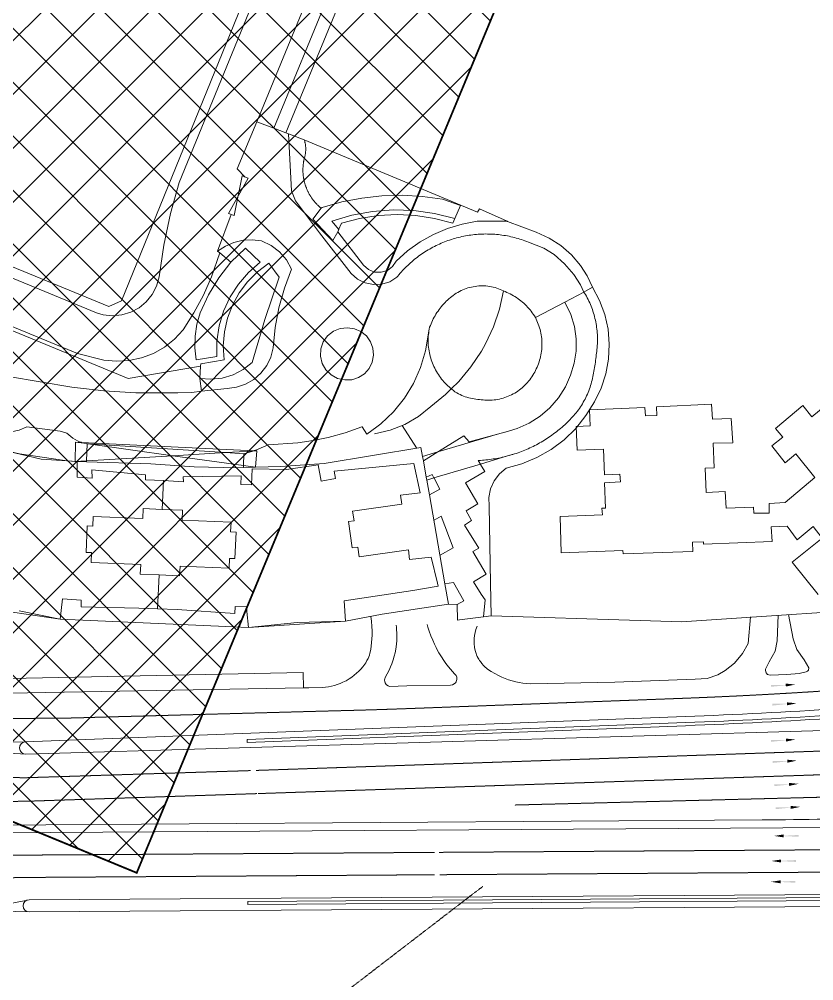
# Model space of a CAD drawing. Header units: millimetres. Extents: x 833924389 to 835767163, y 817400000 to 818811854.
# Drawn here: x 834699749 to 834830105, y 818157340 to 818315048 of the extents above; entities that cross this region are included whole.
import ezdxf

# ---------------------------------------------------------------- set-up
doc = ezdxf.new("R2010")
doc.units = ezdxf.units.MM
doc.header["$LTSCALE"] = 10
doc.header["$MEASUREMENT"] = 0
for name, pattern in [('11SW4A$0$DGN Style 3', [13.045886, 9.31849, -3.727396]), ('CENTER', [2, 1.25, -0.25, 0.25, -0.25]), ('HIDDEN', [0.375, 0.25, -0.125])]:
    doc.linetypes.add(name, pattern=pattern)
doc.layers.add('01_Base_Plan', color=5, linetype='Continuous', lineweight=5)
doc.layers.add('02_Buiding_Height_Limit', color=1, linetype='CENTER', lineweight=18)
doc.layers.add('_MTR', color=190, linetype='Continuous')

# ---------------------------------------------------------------- blocks, each defined once
blk = doc.blocks.new('11NW24C$0$BDYGA_8')
at = {"color": 0, "linetype": 'Continuous', "lineweight": -2, "flags": 128}
blk.add_lwpolyline([(0, -0.076), (1, 0.076), (1, -0.076), (0, 0.076)], close=True, dxfattribs=at)

msp = doc.modelspace()

# ---------------------------------------------------------------- hatches: boundary and pattern name
at = {"layer": '_MTR'}
h = msp.add_hatch(dxfattribs=at)
h.set_pattern_fill('ANSI37', color=256, scale=50000, style=0)
h.paths.add_polyline_path([(834719025, 818175044), (834829436, 818440899), (834544330, 818440899), (834540048, 818430487), (834494663, 818320136), (834491212, 818312097), (834489640, 818307374), (834488468, 818300888), (834488287, 818295403), (834489123, 818289470), (834490523, 818284301), (834492960, 818278585), (834497360, 818271990), (834500943, 818268402), (834504242, 818265890), (834506773, 818264239), (834509304, 818262589), (834549548, 818245865), (834521789, 818162669), (834512957, 818145899), (834505350, 818132403), (834498852, 818120358), (834490645, 818106192), (834483043, 818093567), (834465497, 818066156), (834456186, 818052465), (834449436, 818042522), (834429928, 818015783), (834415902, 817997331), (834409718, 817989385), (834403534, 817981439), (834394016, 817969343), (834384498, 817957246), (834384196, 817957466), (834383970, 817957156), (834383669, 817957375), (834373771, 817944988), (834364117, 817932940), (834338370, 817901866), (834312961, 817923872), (834209698, 817804044), (834227752, 817788294), (834200290, 817756392), (834200200, 817740873), (834297136, 817740548), (834302266, 817746345), (834311724, 817738300), (834346243, 817778330), (834364574, 817762532), (834407169, 817811985), (834383971, 817831671), (834391017, 817839763), (834398063, 817847854), (834393622, 817851486), (834400812, 817859771), (834410480, 817870197), (834420148, 817880623), (834432127, 817893299), (834444105, 817905976), (834443206, 817906758), (834448850, 817912920), (834457588, 817922310), (834467323, 817932772), (834475816, 817941811), (834484309, 817950851), (834500968, 817969577), (834519623, 817991616), (834532611, 818008022), (834547321, 818027598), (834557596, 818042498), (834567870, 818057399), (834574643, 818067928), (834585341, 818084953), (834592494, 818096984), (834598987, 818108699), (834606301, 818122737), (834611699, 818133599), (834616705, 818145548), (834618535, 818149916), (834621711, 818157498), (834627058, 818172444), (834631612, 818185177), (834639686, 818207749)])

# ---------------------------------------------------------------- linework, layer by layer
at = {"layer": '01_Base_Plan', "linetype": 'Continuous'}
for p, q in [((834819751, 818217024), (834819320, 818212677)), ((834824116, 818213114), (834824249, 818217316)), ((834825933, 818217425), (834826739, 818213405)), ((834761635, 818215313), (834761602, 818215676)), ((834761670, 818214915), (834761635, 818215313)), ((834761698, 818214415), (834761670, 818214915)), ((834766699, 818215767), (834766810, 818215355)), ((834766810, 818215355), (834767017, 818214686)), ((834774555, 818214456), (834774687, 818214939)), ((834774687, 818214939), (834774784, 818215223)), ((834774784, 818215223), (834774893, 818215502)), ((834761681, 818213116), (834761700, 818213516)), ((834761706, 818213916), (834761698, 818214415)), ((834761700, 818213516), (834761706, 818213916)), ((834767017, 818214686), (834767284, 818213932)), ((834767284, 818213932), (834767582, 818213189)), ((834767582, 818213189), (834767869, 818212551)), ((834774386, 818212969), (834774404, 818213469)), ((834774404, 818213469), (834774460, 818213966)), ((834774460, 818213966), (834774555, 818214456)), ((834826739, 818213405), (834827331, 818211653)), ((834757443, 818211734), (834757387, 818211439)), ((834761406, 818211137), (834761520, 818211726)), ((834761520, 818211726), (834761581, 818212121)), ((834761581, 818212121), (834761640, 818212618)), ((834761640, 818212618), (834761681, 818213116)), ((834767869, 818212551), (834768129, 818212027)), ((834768129, 818212027), (834768225, 818211835)), ((834768225, 818211835), (834768611, 818211134)), ((834774407, 818212470), (834774386, 818212969)), ((834774438, 818212172), (834774407, 818212470)), ((834774468, 818211974), (834774438, 818212172)), ((834774504, 818211777), (834774468, 818211974)), ((834774572, 818211485), (834774504, 818211777)), ((834819320, 818212677), (834818398, 818211006)), ((834823772, 818211383), (834824116, 818213114)), ((834827331, 818211653), (834828514, 818209981)), ((834756981, 818210207), (834756803, 818209849)), ((834757099, 818210483), (834756981, 818210207)), ((834757202, 818210765), (834757099, 818210483)), ((834757291, 818211051), (834757202, 818210765)), ((834757387, 818211439), (834757291, 818211051)), ((834761098, 818209977), (834761265, 818210554)), ((834761265, 818210554), (834761406, 818211137)), ((834768611, 818211134), (834769026, 818210450)), ((834769026, 818210450), (834769413, 818209867)), ((834774654, 818211196), (834774572, 818211485)), ((834774718, 818211007), (834774654, 818211196)), ((834774788, 818210819), (834774718, 818211007)), ((834774905, 818210543), (834774788, 818210819)), ((834775037, 818210274), (834774905, 818210543)), ((834775134, 818210099), (834775037, 818210274)), ((834775290, 818209843), (834775134, 818210099)), ((834818398, 818211006), (834817101, 818209440)), ((834822811, 818209638), (834823772, 818211383)), ((834756803, 818209849), (834756602, 818209503)), ((834760443, 818208302), (834760687, 818208851)), ((834760687, 818208851), (834760871, 818209316)), ((834760871, 818209316), (834761098, 818209977)), ((834769413, 818209867), (834769762, 818209379)), ((834769762, 818209379), (834770188, 818208823)), ((834770188, 818208823), (834770505, 818208437)), ((834775403, 818209678), (834775290, 818209843)), ((834775647, 818209361), (834775403, 818209678)), ((834775914, 818209063), (834775647, 818209361)), ((834776202, 818208786), (834775914, 818209063)), ((834776432, 818208594), (834776202, 818208786)), ((834776592, 818208473), (834776432, 818208594)), ((834777169, 818208078), (834776592, 818208473)), ((834817101, 818209440), (834815582, 818208204)), ((834822176, 818208474), (834822811, 818209638)), ((834822180, 818208223), (834822176, 818208474)), ((834828514, 818209981), (834829291, 818208644)), ((834829291, 818208644), (834829228, 818208306)), ((834759687, 818206680), (834759714, 818206877)), ((834759714, 818206877), (834759778, 818207067)), ((834759778, 818207067), (834760128, 818207678)), ((834760128, 818207678), (834760443, 818208302)), ((834770505, 818208437), (834770832, 818208058)), ((834770832, 818208058), (834771168, 818207689)), ((834771168, 818207689), (834771445, 818207400)), ((834771445, 818207400), (834771534, 818207157)), ((834771534, 818207157), (834771562, 818206959)), ((834771562, 818206959), (834771553, 818206760)), ((834777768, 818207715), (834777169, 818208078)), ((834778385, 818207385), (834777768, 818207715)), ((834778928, 818207130), (834778385, 818207385)), ((834779483, 818206901), (834778928, 818207130)), ((834780048, 818206699), (834779483, 818206901)), ((834812626, 818206939), (834810649, 818206814)), ((834814348, 818207495), (834812626, 818206939)), ((834815582, 818208204), (834814348, 818207495)), ((834822269, 818207849), (834822180, 818208223)), ((834822520, 818207575), (834822269, 818207849)), ((834822968, 818207439), (834822520, 818207575)), ((834825676, 818207563), (834822968, 818207439)), ((834827728, 818207715), (834825676, 818207563)), ((834828839, 818207988), (834827728, 818207715)), ((834829082, 818208104), (834828839, 818207988)), ((834829228, 818208306), (834829082, 818208104)), ((834759720, 818206382), (834759687, 818206680)), ((834759789, 818206195), (834759720, 818206382)), ((834759955, 818205947), (834759789, 818206195)), ((834760026, 818205876), (834759955, 818205947)), ((834760274, 818205710), (834760026, 818205876)), ((834760507, 818205630), (834760274, 818205710)), ((834763351, 818205689), (834760507, 818205630)), ((834770526, 818205837), (834763351, 818205689)), ((834770820, 818205889), (834770526, 818205837)), ((834771089, 818206019), (834770820, 818205889)), ((834771312, 818206219), (834771089, 818206019)), ((834771425, 818206383), (834771312, 818206219)), ((834771507, 818206566), (834771425, 818206383)), ((834771553, 818206760), (834771507, 818206566)), ((834780621, 818206523), (834780048, 818206699)), ((834781203, 818206375), (834780621, 818206523)), ((834781790, 818206254), (834781203, 818206375)), ((834782383, 818206162), (834781790, 818206254)), ((834782979, 818206097), (834782383, 818206162)), ((834783581, 818206062), (834782979, 818206097)), ((834797464, 818206313), (834783581, 818206062)), ((834810649, 818206814), (834797464, 818206313)), ((834700745, 818196505), (834809005, 818200679)), ((834737170, 818196909), (834809043, 818199679)), ((834737171, 818196408), (834809063, 818199180)), ((834842188, 818198671), (834700813, 818194506)), ((834737171, 818196408), (834737170, 818196909)), ((834656207, 818182621), (834821615, 818183719)), ((834667860, 818181398), (834842295, 818182556)), ((834701371, 818170620), (834842368, 818171556)), ((834737250, 818170359), (834842371, 818171056)), ((834701384, 818168620), (834837949, 818169527)), ((834737252, 818169859), (834737250, 818170359)), ((834737252, 818169859), (834842875, 818170560))]:
    msp.add_line(p, q, dxfattribs=at)
at = {"layer": '01_Base_Plan', "linetype": 'HIDDEN', "ltscale": 10}
for p, q in [((834842210, 818195388), (834738605, 818191839)), ((834768666, 818178401), (834842319, 818178890)), ((834768769, 818174735), (834842344, 818175223))]:
    msp.add_line(p, q, dxfattribs=at)
at = {"layer": '01_Base_Plan', "flags": 128}
for points in [[(834654642, 818290709), (834712410, 818266906), (834713521, 818266560), (834715052, 818266404), (834716584, 818266554), (834718056, 818267004), (834719410, 818267737), (834720591, 818268723), (834721554, 818269924), (834722261, 818271292), (834722682, 818272772), (834723462, 818277998), (834724562, 818283165), (834725976, 818288256), (834751599, 818350769), (834761771, 818375430)], [(834738744, 818298199), (834769129, 818372135), (834769171, 818372226), (834769214, 818372316)], [(834747768, 818345597), (834716541, 818268856)], [(834738744, 818298199), (834735512, 818290512), (834736817, 818289169)], [(834716541, 818268856), (834714477, 818267941), (834655274, 818292247)], [(834732291, 818277029), (834734536, 818283010)], [(834656263, 818282094), (834709320, 818260241), (834713626, 818259126)], [(834713626, 818259126), (834715703, 818258938), (834717784, 818259065), (834719822, 818259506), (834721770, 818260249), (834723584, 818261278), (834725221, 818262569), (834726645, 818264093), (834728419, 818266872), (834729975, 818269780), (834731303, 818272797), (834732680, 818276712)], [(834762573, 818248391), (834764943, 818244732)], [(834778207, 818246994), (834773564, 818245720), (834772711, 818246699), (834768534, 818244143)], [(834768534, 818244143), (834768411, 818244068), (834766049, 818242623)], [(834775447, 818242039), (834775419, 818242086), (834775062, 818242681), (834775432, 818242697), (834775731, 818242717), (834776030, 818242741), (834776329, 818242769), (834776627, 818242801), (834776925, 818242837), (834777222, 818242877), (834777519, 818242921), (834777815, 818242969), (834778110, 818243020), (834778405, 818243076), (834778699, 818243136), (834778992, 818243199), (834779285, 818243267), (834779576, 818243338), (834779867, 818243413), (834779876, 818243416), (834780156, 818243492), (834780444, 818243575), (834780731, 818243662), (834781017, 818243753)], [(834775564, 818220774), (834774258, 818222772), (834776371, 818224027), (834774153, 818227762), (834775150, 818228316), (834772823, 818232076), (834773978, 818232828), (834773055, 818234419), (834775013, 818235572), (834772987, 818238987), (834776141, 818240882), (834775447, 818242039)], [(834766525, 818239923), (834767471, 818240398), (834767789, 818239811), (834767814, 818239765)], [(834767814, 818239765), (834768770, 818237998), (834767034, 818237035)], [(834768830, 818227119), (834770957, 818228340), (834768989, 818233520), (834767805, 818232905)], [(834769565, 818222448), (834769602, 818222454), (834770978, 818222672), (834772720, 818219652), (834771579, 818219058)], [(834775933, 818217044), (834776198, 818219804), (834775564, 818220774)], [(834770190, 818219113), (834771579, 818219058)], [(834771968, 818216543), (834771662, 818216504), (834771579, 818219058)], [(834777152, 818217198), (834775933, 818217044)]]:
    msp.add_lwpolyline(points, dxfattribs=at)
at = {"layer": '01_Base_Plan', "linetype": 'Continuous', "flags": 128}
for points in [[(834743467, 818296416), (834775512, 818374069)], [(834741494, 818297160), (834760022, 818342060)], [(834808381, 818216229), (834847858, 818218850), (834883778, 818221336), (834886586, 818223208), (834887775, 818226235), (834888657, 818328050)], [(834628260, 818303338), (834628806, 818304650), (834655796, 818293514), (834655274, 818292247), (834654640, 818290710), (834651839, 818283916), (834651614, 818283370), (834717611, 818256133), (834729495, 818258130)], [(834743917, 818296246), (834743467, 818296416), (834741494, 818297160), (834738744, 818298199)], [(834746472, 818295281), (834744384, 818296069), (834743917, 818296246)], [(834743917, 818296246), (834744417, 818286879), (834745091, 818285279), (834749018, 818280019), (834754233, 818273350), (834755265, 818272432), (834755583, 818272271), (834756497, 818271807), (834757847, 818271517), (834759227, 818271579), (834760546, 818271991), (834761716, 818272724), (834761858, 818272919), (834762049, 818273151), (834762244, 818273379), (834762442, 818273604), (834762644, 818273826), (834762850, 818274044), (834763059, 818274260), (834763271, 818274471), (834763487, 818274680), (834763706, 818274885), (834763928, 818275086), (834764154, 818275284), (834764383, 818275478), (834764614, 818275669), (834764849, 818275855), (834765087, 818276038), (834765328, 818276217), (834765571, 818276392), (834765818, 818276564), (834766067, 818276731), (834766318, 818276894), (834766573, 818277053), (834766829, 818277208), (834767089, 818277359), (834767350, 818277506), (834767614, 818277649), (834767880, 818277787), (834768149, 818277921), (834768419, 818278051), (834768692, 818278176), (834768966, 818278297), (834769243, 818278414), (834769521, 818278526), (834769801, 818278633), (834770083, 818278736), (834770366, 818278835), (834770651, 818278929), (834770938, 818279018), (834771225, 818279103), (834771514, 818279183), (834771805, 818279259), (834772096, 818279330), (834772389, 818279396), (834772682, 818279457), (834772977, 818279514), (834773273, 818279566), (834773569, 818279613), (834773866, 818279656), (834774163, 818279693), (834774462, 818279726), (834774760, 818279754), (834775059, 818279778), (834775359, 818279796), (834775658, 818279810), (834775958, 818279819), (834776258, 818279823), (834776558, 818279822), (834776858, 818279817), (834777158, 818279806), (834777458, 818279791), (834777757, 818279771), (834778056, 818279747), (834778354, 818279717), (834778653, 818279683), (834778950, 818279644), (834779247, 818279600), (834779543, 818279551), (834779838, 818279498), (834780132, 818279440), (834780426, 818279377), (834780718, 818279309), (834781009, 818279237), (834781299, 818279160), (834781588, 818279079), (834781875, 818278992), (834782161, 818278902), (834782446, 818278806), (834782728, 818278706), (834783010, 818278602), (834783289, 818278493), (834785816, 818277514), (834787496, 818276443), (834789235, 818274931), (834790733, 818273179), (834791836, 818271459), (834792377, 818270309)], [(834749260, 818284072), (834749090, 818284219), (834749015, 818284285), (834748940, 818284351), (834748867, 818284419), (834748794, 818284488), (834748722, 818284557), (834748651, 818284627), (834748581, 818284699), (834748511, 818284771), (834748443, 818284844), (834748375, 818284917), (834748309, 818284992), (834748243, 818285067), (834748179, 818285144), (834748115, 818285221), (834748052, 818285299), (834747990, 818285377), (834747929, 818285456), (834747869, 818285537), (834747810, 818285617), (834747753, 818285699), (834747696, 818285781), (834747640, 818285864), (834747585, 818285948), (834747531, 818286032), (834747479, 818286117), (834747427, 818286203), (834747376, 818286289), (834747327, 818286376), (834747278, 818286463), (834747231, 818286551), (834747185, 818286640), (834747140, 818286729), (834747096, 818286819), (834747053, 818286909), (834747011, 818287000), (834746970, 818287092), (834746931, 818287184), (834746892, 818287276), (834746855, 818287369), (834746819, 818287462), (834746784, 818287556), (834746750, 818287650), (834746718, 818287744), (834746686, 818287839), (834746656, 818287935), (834746627, 818288030), (834746599, 818288126), (834746578, 818288329), (834746500, 818288514), (834746478, 818288611), (834746457, 818288709), (834746438, 818288807), (834746420, 818288905), (834746403, 818289004), (834746387, 818289103), (834746372, 818289202), (834746359, 818289301), (834746347, 818289400), (834746336, 818289499), (834746326, 818289599), (834746318, 818289699), (834746311, 818289798), (834746305, 818289898), (834746300, 818289998), (834746297, 818290098), (834746294, 818290198), (834746293, 818290298), (834746294, 818290398), (834746295, 818290498), (834746298, 818290598), (834746302, 818290698), (834746307, 818290798), (834746314, 818290898), (834746321, 818290997), (834746330, 818291097), (834746341, 818291196), (834746352, 818291296), (834746365, 818291395), (834746378, 818291494), (834746394, 818291593), (834746410, 818291691), (834746427, 818291790), (834746446, 818291888), (834746466, 818291986), (834746487, 818292084), (834746510, 818292181), (834746533, 818292278), (834746620, 818292510), (834746653, 818292764), (834746672, 818292862), (834746689, 818292961), (834746704, 818293059), (834746717, 818293159), (834746728, 818293258), (834746737, 818293358), (834746744, 818293457), (834746749, 818293557), (834746752, 818293657), (834746753, 818293757), (834746753, 818293757), (834746752, 818293857), (834746750, 818293957), (834746745, 818294057), (834746738, 818294157), (834746729, 818294256), (834746718, 818294356), (834746705, 818294455), (834746691, 818294554), (834746674, 818294652), (834746655, 818294751), (834746634, 818294848), (834746612, 818294946), (834746587, 818295043), (834746472, 818295281)], [(834746472, 818295281), (834774917, 818283378), (834775255, 818283930), (834779813, 818281901)], [(834772166, 818284508), (834769205, 818285534), (834765906, 818285994), (834762579, 818286179), (834759249, 818286088), (834755938, 818285721), (834752669, 818285081), (834749464, 818284173), (834749260, 818284072), (834747928, 818282264), (834751212, 818278739), (834752005, 818280174), (834752159, 818280544), (834751038, 818281932), (834754320, 818282894), (834757686, 818283506), (834761096, 818283761), (834764515, 818283657), (834767904, 818283195), (834771226, 818282379), (834772166, 818284508)], [(834771226, 818282379), (834770886, 818281611), (834767890, 818282379), (834764832, 818282842), (834761744, 818282997), (834758655, 818282841), (834755597, 818282376), (834752602, 818281607), (834752152, 818280480)], [(834779813, 818281901), (834776102, 818281901), (834774884, 818281901), (834772416, 818281450), (834770012, 818280730), (834767703, 818279749), (834765515, 818278520), (834763477, 818277056), (834761613, 818275377), (834761012, 818274490), (834760151, 818273853), (834759127, 818273538), (834758057, 818273582), (834757062, 818273979), (834756255, 818274684), (834752005, 818280174)], [(834779813, 818281901), (834779853, 818281883), (834784561, 818280106), (834786666, 818279166), (834788609, 818277927), (834790348, 818276415), (834791846, 818274663), (834792950, 818272944), (834793819, 818271095)], [(834732291, 818277029), (834733574, 818277852), (834734979, 818278443), (834736465, 818278784), (834737987, 818278864), (834739501, 818278683), (834741085, 818277951), (834742476, 818276898), (834743609, 818275571), (834744433, 818274033), (834743254, 818270926), (834742357, 818267727), (834741749, 818264460), (834741436, 818261152), (834741042, 818259638), (834740357, 818258231), (834739409, 818256987), (834738233, 818255955), (834736877, 818255175), (834735393, 818254678), (834733841, 818254483), (834729640, 818254026), (834728045, 818253852), (834725794, 818253778), (834724178, 818253776), (834718890, 818253770), (834713612, 818254076), (834708360, 818254693), (834697968, 818256462)], [(834739275, 818275178), (834736850, 818277526), (834734440, 818275206), (834732508, 818272635), (834730816, 818269838), (834729413, 818266886), (834728887, 818265008), (834728608, 818263079), (834728580, 818261129), (834728805, 818259192), (834732154, 818259726), (834732178, 818262260), (834732557, 818264765), (834733286, 818267192), (834734348, 818269492), (834735722, 818271621), (834737383, 818273535), (834739275, 818275178)], [(834732291, 818277029), (834732680, 818276712)], [(834732680, 818276712), (834734440, 818275206)], [(834729361, 818256141), (834731212, 818255988), (834733060, 818256181), (834734839, 818256716), (834736488, 818257571), (834737949, 818258719), (834740028, 818265787), (834742404, 818272760), (834740675, 818275016), (834738842, 818273631), (834737222, 818272003), (834735844, 818270165), (834734737, 818268152), (834733922, 818266004), (834733415, 818263764), (834733226, 818261474), (834733359, 818259181), (834729520, 818258501), (834729495, 818258130)], [(834758051, 818247065), (834760588, 818247639), (834763008, 818248595), (834765253, 818249910), (834767270, 818251552), (834769679, 818253484), (834770642, 818254429), (834771883, 818255647), (834773857, 818258022), (834775584, 818260582), (834776272, 818261812), (834777561, 818264603), (834778545, 818267515), (834779213, 818270515)], [(834766999, 818264236), (834767082, 818264524), (834767198, 818264800), (834767314, 818265078), (834767432, 818265355), (834767554, 818265629), (834767683, 818265900), (834767820, 818266166), (834767968, 818266426), (834768123, 818266683), (834768286, 818266936), (834768456, 818267185), (834768632, 818267429), (834768814, 818267668), (834769001, 818267901), (834769196, 818268129), (834769398, 818268351), (834769605, 818268569), (834769819, 818268781), (834770036, 818268989), (834770258, 818269191), (834770483, 818269388), (834770716, 818269579), (834770955, 818269762), (834771201, 818269936), (834771452, 818270100), (834771708, 818270254), (834771972, 818270398), (834772241, 818270533), (834772515, 818270658), (834772793, 818270773), (834773074, 818270876), (834773359, 818270969), (834773648, 818271051), (834773941, 818271123), (834774236, 818271184), (834774532, 818271233), (834774828, 818271271), (834775128, 818271299), (834775429, 818271315), (834775730, 818271320), (834776030, 818271313), (834776329, 818271296), (834776628, 818271267), (834776926, 818271227), (834777223, 818271175), (834777517, 818271113), (834777807, 818271040), (834778092, 818270951), (834778374, 818270847), (834778653, 818270736), (834778933, 818270623), (834779213, 818270515)], [(834777056, 818222529), (834776828, 818235172), (834776820, 818236613), (834777095, 818238027), (834777644, 818239360), (834778534, 818240492), (834779632, 818241423), (834782212, 818242127), (834784682, 818243151), (834787004, 818244477), (834789141, 818246084), (834791059, 818247947), (834792728, 818250037), (834794120, 818252320), (834795199, 818254533), (834795972, 818256870), (834796426, 818259290), (834796551, 818261749), (834796347, 818264202), (834795816, 818266606), (834794968, 818268918), (834793819, 818271095)], [(834779213, 818270515), (834779489, 818270373), (834779764, 818270254), (834780037, 818270128), (834780305, 818269993), (834780569, 818269852), (834780829, 818269702), (834781085, 818269546), (834781336, 818269382), (834781583, 818269211), (834781824, 818269032), (834782060, 818268847), (834782291, 818268656), (834782516, 818268458), (834782736, 818268253), (834782949, 818268042), (834783157, 818267825), (834783358, 818267603), (834783552, 818267374), (834783740, 818267141), (834783921, 818266902), (834784095, 818266657), (834784263, 818266408), (834784437, 818266118)], [(834781017, 818243753), (834781302, 818243847), (834781586, 818243945), (834781868, 818244047), (834782149, 818244153), (834782428, 818244262), (834782706, 818244375), (834782982, 818244492), (834783257, 818244613), (834783530, 818244737), (834783801, 818244865), (834784071, 818244996), (834784339, 818245131), (834784605, 818245269), (834784869, 818245412), (834785132, 818245557), (834785392, 818245706), (834785650, 818245859), (834785907, 818246015), (834786161, 818246174), (834786413, 818246337), (834786663, 818246503), (834786910, 818246672), (834787156, 818246845), (834787399, 818247021), (834787639, 818247200), (834787877, 818247382), (834788113, 818247568), (834788347, 818247756), (834788577, 818247948), (834788805, 818248143), (834789031, 818248341), (834789254, 818248541), (834789474, 818248745), (834789692, 818248952), (834789906, 818249161), (834790118, 818249374), (834790327, 818249589), (834790532, 818249808), (834790731, 818250032), (834790926, 818250260), (834791116, 818250493), (834791300, 818250729), (834791479, 818250970), (834791653, 818251214), (834791822, 818251463), (834791985, 818251714), (834792142, 818251970), (834792294, 818252228), (834792440, 818252490), (834792581, 818252756), (834792715, 818253024), (834792844, 818253295), (834792967, 818253568), (834793083, 818253845), (834793194, 818254124), (834793299, 818254405), (834793397, 818254688), (834793489, 818254974), (834793575, 818255261), (834793654, 818255551), (834793727, 818255842), (834793793, 818256134), (834793856, 818256427), (834793918, 818256721), (834793976, 818257015), (834794032, 818257310), (834794086, 818257605), (834794138, 818257901), (834794187, 818258197), (834794233, 818258493), (834794277, 818258790), (834794319, 818259087), (834794359, 818259384), (834794395, 818259682), (834794430, 818259980), (834794462, 818260278), (834794491, 818260577), (834794519, 818260876), (834794543, 818261175), (834794584, 818261523), (834794602, 818261823), (834794613, 818262123), (834794619, 818262423), (834794618, 818262723), (834794611, 818263022), (834794598, 818263322), (834794579, 818263622), (834794554, 818263920), (834794522, 818264219), (834794485, 818264517), (834794442, 818264813), (834794392, 818265109), (834794337, 818265404), (834794275, 818265698), (834794208, 818265990), (834794134, 818266281), (834794055, 818266570), (834793970, 818266858), (834793879, 818267144), (834793782, 818267428), (834793782, 818267428), (834793680, 818267710), (834793571, 818267989), (834793457, 818268267), (834793338, 818268542), (834793213, 818268815), (834793082, 818269085), (834792946, 818269352), (834792804, 818269616), (834792657, 818269878), (834792505, 818270137), (834792377, 818270309)], [(834789266, 818268666), (834792377, 818270309)], [(834793819, 818271095), (834792377, 818270309)], [(834789266, 818268666), (834790236, 818266608), (834790822, 818264663), (834791117, 818262653), (834791114, 818260622), (834790813, 818258614), (834790220, 818256671), (834789347, 818254728), (834788203, 818252931), (834786810, 818251319), (834785198, 818249926), (834783402, 818248780), (834781459, 818247907), (834779459, 818247338), (834779410, 818247324), (834778207, 818246994)], [(834784437, 818266118), (834789266, 818268666)], [(834784437, 818266118), (834784554, 818265841), (834784676, 818265566), (834784798, 818265291), (834784915, 818265014), (834785023, 818264735), (834785117, 818264452), (834785199, 818264163), (834785271, 818263871), (834785334, 818263577), (834785388, 818263280), (834785432, 818262983), (834785466, 818262686), (834785491, 818262387), (834785506, 818262087), (834785511, 818261786), (834785507, 818261484), (834785493, 818261184), (834785470, 818260886), (834785437, 818260588), (834785395, 818260290), (834785342, 818259994), (834785281, 818259699), (834785210, 818259407), (834785130, 818259118), (834785040, 818258833), (834784939, 818258550), (834784829, 818258270), (834784711, 818257993), (834784587, 818257719), (834784458, 818257448), (834784322, 818257181), (834784178, 818256917), (834784025, 818256657), (834783864, 818256404), (834783694, 818256157), (834783516, 818255916), (834783328, 818255681), (834783132, 818255453), (834782929, 818255231), (834782718, 818255017), (834782501, 818254812), (834782276, 818254613), (834782043, 818254422), (834781804, 818254239), (834781559, 818254064), (834781310, 818253899), (834781053, 818253743), (834780791, 818253595), (834780524, 818253456), (834780253, 818253327), (834779978, 818253208), (834779699, 818253098), (834779415, 818252998), (834779128, 818252907), (834778838, 818252827), (834778547, 818252757), (834778253, 818252698), (834777957, 818252648), (834777658, 818252609), (834777359, 818252580), (834777059, 818252562), (834776760, 818252556), (834776461, 818252564), (834776161, 818252581), (834775861, 818252605), (834775561, 818252632), (834775262, 818252659), (834774963, 818252688), (834774664, 818252721), (834774367, 818252763), (834774072, 818252816), (834773780, 818252881), (834773489, 818252957), (834773201, 818253043), (834772916, 818253139), (834772634, 818253244), (834772359, 818253360), (834772089, 818253490), (834771823, 818253630), (834771559, 818253774), (834771204, 818253962), (834770974, 818254156), (834770741, 818254346), (834770642, 818254429)], [(834738321, 818244298), (834738701, 818244414), (834740618, 818245243), (834745484, 818245582), (834747971, 818245934), (834750426, 818246464), (834753222, 818247223), (834755945, 818248212), (834756001, 818248212), (834756801, 818247014), (834758430, 818248212), (834759095, 818248701), (834761154, 818250670), (834762943, 818252886), (834764432, 818255314), (834765597, 818257913), (834766419, 818260640), (834766999, 818264236)], [(834753615, 818264451), (834754759, 818264289), (834755819, 818263828), (834756718, 818263101), (834757390, 818262161), (834757788, 818261076), (834757882, 818259924), (834757666, 818258789), (834757155, 818257752), (834756387, 818256889), (834755416, 818256261), (834754313, 818255916), (834753158, 818255876), (834751973, 818256128), (834750906, 818256700), (834750041, 818257547), (834749447, 818258603), (834749172, 818259782), (834749236, 818260991), (834749636, 818262134), (834750338, 818263120), (834751288, 818263871), (834752410, 818264327), (834753615, 818264451)], [(834770642, 818254429), (834770508, 818254536), (834770277, 818254728), (834770051, 818254925), (834769833, 818255130), (834769625, 818255345), (834769424, 818255568), (834769229, 818255796), (834769040, 818256031), (834768857, 818256271), (834768683, 818256515), (834768516, 818256764), (834768356, 818257017), (834768203, 818257276), (834768057, 818257539), (834767919, 818257807), (834767789, 818258078), (834767667, 818258352), (834767553, 818258629), (834767447, 818258910), (834767350, 818259194), (834767260, 818259482), (834767178, 818259772), (834767105, 818260063), (834767040, 818260356), (834766985, 818260650), (834766937, 818260946), (834766898, 818261245), (834766868, 818261545), (834766846, 818261845), (834766833, 818262145), (834766829, 818262443), (834766839, 818262742), (834766862, 818263041), (834766891, 818263340), (834766924, 818263639), (834766957, 818263939), (834766999, 818264236)], [(834729495, 818258130), (834729361, 818256141)], [(834729361, 818256141), (834729640, 818254026)], [(834830815, 818220688), (834826568, 818225993), (834831486, 818229936), (834830017, 818231857), (834827363, 818229686), (834825733, 818231921), (834823122, 818231808), (834823263, 818229388), (834812027, 818228950), (834812011, 818229357), (834810190, 818229275), (834810279, 818227766), (834798828, 818227380), (834798766, 818227884), (834788681, 818227518), (834788517, 818233481), (834795417, 818233745), (834795344, 818234847), (834795918, 818234835), (834795789, 818239026), (834798402, 818239163), (834798308, 818240410), (834795744, 818240295), (834795592, 818244510), (834791280, 818244360), (834791121, 818248264), (834793445, 818248336), (834793308, 818250995), (834802365, 818251358), (834802480, 818250016), (834804372, 818250048), (834804282, 818251462), (834813340, 818251921), (834813505, 818249477), (834816571, 818249581), (834816823, 818245555), (834813591, 818245526), (834813770, 818241454), (834812308, 818241389), (834812441, 818237413), (834815557, 818237564), (834815716, 818234881), (834820243, 818235002), (834820295, 818234020), (834822761, 818234041), (834822770, 818235620), (834825431, 818235805), (834830279, 818239868), (834827152, 818243786), (834825421, 818242290), (834823229, 818245064), (834825006, 818246487), (834823839, 818247947), (834828297, 818251684), (834829790, 818249810), (834832323, 818251888)], [(834698301, 818247405), (834698412, 818247398), (834699766, 818247645), (834701021, 818248209), (834706467, 818247492), (834707564, 818247165), (834708522, 818246316), (834709331, 818245890), (834709655, 818245719), (834709918, 818245653)], [(834778207, 818246994), (834768411, 818244068), (834765925, 818243326)], [(834683287, 818245424), (834686310, 818244647), (834686527, 818245415), (834695737, 818243462), (834695461, 818242091), (834697160, 818241655), (834697836, 818244178), (834703330, 818242901), (834709263, 818242496), (834709231, 818239916), (834711696, 818239768), (834711668, 818241168), (834720490, 818240325), (834720480, 818239520), (834723401, 818239365)], [(834738514, 818241561), (834738732, 818244259), (834738268, 818244281), (834709961, 818245642), (834708961, 818245690), (834708942, 818242520)], [(834708961, 818245690), (834710783, 818245435), (834711062, 818245396), (834724957, 818243455), (834736552, 818241835), (834738514, 818241561)], [(834709918, 818245653), (834709961, 818245642), (834710783, 818245435), (834710896, 818245407)], [(834710896, 818245407), (834710802, 818242629), (834710796, 818242457)], [(834710896, 818245407), (834711062, 818245396), (834733613, 818243960), (834736600, 818243770)], [(834766049, 818242623), (834765925, 818243326), (834765662, 818244822), (834749764, 818242182), (834742663, 818241669), (834738514, 818241561)], [(834708868, 818242523), (834707207, 818242690), (834699816, 818243782), (834698370, 818244073)], [(834708942, 818242520), (834710802, 818242629), (834724957, 818243455), (834733613, 818243960), (834738069, 818244220), (834738732, 818244259)], [(834736544, 818241510), (834736552, 818241835), (834736600, 818243770)], [(834736600, 818243770), (834738069, 818244220), (834738268, 818244281), (834738321, 818244298)], [(834781017, 818243753), (834780997, 818243750), (834779876, 818243416), (834775419, 818242086), (834767789, 818239811), (834766607, 818239458)], [(834708942, 818242520), (834710796, 818242457)], [(834710796, 818242457), (834721324, 818242100), (834728428, 818241628), (834735546, 818241484), (834736544, 818241510)], [(834723401, 818239365), (834726723, 818239189), (834726668, 818240000), (834736157, 818240137), (834736097, 818238757), (834737866, 818238681), (834737989, 818241287), (834743620, 818241174), (834748789, 818241972), (834749262, 818239298), (834751643, 818239734), (834751443, 818240918), (834764473, 818242183), (834765515, 818237356), (834762313, 818237006), (834762521, 818235513), (834754450, 818234355), (834754677, 818232771), (834753776, 818232646), (834754393, 818228339), (834755295, 818228464), (834755522, 818226879), (834763593, 818228037), (834763806, 818226457), (834767322, 818226791), (834768376, 818222575), (834768495, 818222069), (834764352, 818221368), (834753055, 818219661), (834753266, 818216315), (834745368, 818216124), (834737340, 818215295), (834737101, 818217891), (834737031, 818218653), (834735163, 818218732), (834735106, 818217593), (834725639, 818218218), (834722461, 818218329)], [(834770190, 818219113), (834769602, 818222454), (834767034, 818237035), (834766607, 818239458), (834766525, 818239923), (834766049, 818242623)], [(834736544, 818241510), (834738514, 818241561)], [(834723401, 818239365), (834723195, 818234644)], [(834723195, 818234644), (834720066, 818234775), (834720013, 818233172), (834711867, 818233514), (834711800, 818231915), (834710890, 818231957), (834710708, 818227610), (834711617, 818227567), (834711550, 818225968), (834719696, 818225626), (834719616, 818224035), (834722724, 818223904)], [(834722724, 818223904), (834726060, 818223764), (834726143, 818225356), (834734189, 818225018), (834734256, 818226617), (834735136, 818226585), (834735319, 818230933), (834734438, 818230965), (834734505, 818232564), (834726459, 818232902), (834726511, 818234505), (834723195, 818234644)], [(834722724, 818223904), (834722461, 818218329)], [(834777152, 818217198), (834777056, 818222529)], [(834684077, 818220812), (834693031, 818218618), (834706476, 818216670), (834737340, 818215295), (834753266, 818216315), (834759287, 818217453), (834766188, 818218504), (834770190, 818219113)], [(834722461, 818218329), (834719359, 818218437), (834709892, 818218655), (834709923, 818219780), (834706861, 818219999), (834706476, 818216670), (834699714, 818218033)], [(834777152, 818217198), (834801604, 818216439)], [(834801604, 818216439), (834808381, 818216229)], [(834651479, 818203705), (834651720, 818206001), (834652192, 818205993), (834652750, 818205997), (834746333, 818207889), (834746378, 818205390)], [(834700745, 818196505), (834670361, 818196362), (834700813, 818194506)], [(834701371, 818170620), (834692437, 818168864), (834701384, 818168620)]]:
    msp.add_lwpolyline(points, dxfattribs=at)
at = {"layer": '01_Base_Plan', "linetype": 'Continuous'}
for points in [[(834652779, 818203697), (834746378, 818205390), (834746756, 818205397), (834747255, 818205406), (834749477, 818205446), (834749978, 818205487), (834750473, 818205555), (834750964, 818205649), (834751449, 818205771), (834751927, 818205918), (834752396, 818206091), (834752855, 818206290), (834753390, 818206560), (834753907, 818206865), (834754321, 818207145), (834754720, 818207446), (834755102, 818207769), (834755465, 818208112), (834755810, 818208474), (834756134, 818208855), (834756436, 818209253), (834756602, 818209503), (834756803, 818209849), (834756981, 818210207), (834757099, 818210483), (834757202, 818210765), (834757291, 818211051), (834757388, 818211439), (834757443, 818211734), (834757505, 818212230), (834757562, 818212827), (834757604, 818213426), (834757632, 818214025), (834757647, 818214725), (834757613, 818215457), (834757544, 818216294), (834757448, 818217089)], [(834775933, 818217044), (834771968, 818216543)]]:
    msp.add_lwpolyline(points, dxfattribs=at)
at = {"layer": '01_Base_Plan', "linetype": 'HIDDEN', "ltscale": 10, "flags": 128}
for points in [[(834660568, 818191009), (834700839, 818190643), (834737697, 818191811)], [(834842236, 818191497), (834738929, 818188040)], [(834611288, 818184444), (834621875, 818184732), (834660156, 818186481), (834700864, 818186780), (834738731, 818188034)], [(834842261, 818187723), (834781053, 818186165)]]:
    msp.add_lwpolyline(points, dxfattribs=at)
for points in [[(834610213, 818171725), (834642547, 818173106, 0.0163476), (834655585, 818174090), (834680440, 818176787, -0.0253627), (834700684, 818177949), (834767883, 818178395)], [(834655384, 818169423), (834695969, 818174026, -0.0265764), (834700211, 818174279), (834767887, 818174729)]]:
    msp.add_lwpolyline(points, format="xyb", dxfattribs=at)
at = {"layer": '01_Base_Plan', "linetype": 'Continuous'}
for centre, radius, start, end in [((834770533, 819198637), 998700, 272.207705, 273.648868), ((834770533, 819198637), 999700, 272.207705, 273.648868), ((834770533, 819198637), 1000200, 272.207705, 273.648868), ((834700783, 818195506), 1000, 92.2077, 272.2077), ((834814976, 819183697), 1000000, 270.380388, 271.564868), ((834701378, 818169620), 1000, 90.38039, 270.38039)]:
    msp.add_arc(centre, radius, start, end, dxfattribs=at)
at = {"layer": '01_Base_Plan', "linetype": 'HIDDEN', "ltscale": 10}
msp.add_rational_spline([(834640269, 818199408), (834650611, 818199781), (834660953, 818200155), (834684029, 818200284), (834707106, 818200413), (834733346, 818201123), (834759586, 818201833), (834784238, 818202755), (834808889, 818203676), (834823751, 818204249), (834838583, 818205348)], [1, 1, 1, 1, 1, 1, 1, 1, 1, 0.999843263784, 1], degree=2, knots=[0, 0, 0, 0.125, 0.125, 0.25, 0.25, 0.375, 0.375, 0.5, 0.5, 1, 1, 1], dxfattribs=at)
at = {"layer": '01_Base_Plan', "linetype": 'Continuous'}
for points in [[(834825514, 818205811), (834823084, 818205550), (834825511, 818205872), (834823067, 818205854)], [(834827069, 818205929), (834825527, 818205597), (834825499, 818206084)], [(834825730, 818202731), (834823300, 818202470), (834825726, 818202792), (834823282, 818202774)], [(834827284, 818202849), (834825742, 818202517), (834825714, 818203004)], [(834825546, 818196788), (834823115, 818196528), (834825542, 818196849), (834823098, 818196831)], [(834827100, 818196907), (834825558, 818196575), (834825530, 818197062)], [(834825784, 818193326), (834823354, 818193065), (834825780, 818193387), (834823336, 818193369)], [(834827338, 818193444), (834825796, 818193112), (834825768, 818193599)], [(834826051, 818189519), (834823621, 818189258), (834826047, 818189580), (834823603, 818189562)], [(834827606, 818189638), (834826063, 818189305), (834826035, 818189793)], [(834826314, 818185745), (834823884, 818185484), (834826310, 818185805), (834823866, 818185788)], [(834827868, 818185863), (834826326, 818185531), (834826298, 818186018)], [(834823615, 818181098), (834825173, 818181343), (834825174, 818180855)], [(834825174, 818181129), (834827615, 818181253), (834825174, 818181068), (834827615, 818180949)], [(834823167, 818176985), (834824726, 818177230), (834824726, 818176742)], [(834824726, 818177016), (834827167, 818177140), (834824726, 818176955), (834827167, 818176836)], [(834823096, 818173569), (834824654, 818173814), (834824655, 818173326)], [(834824654, 818173600), (834827095, 818173724), (834824655, 818173539), (834827096, 818173420)]]:
    msp.add_solid(points, dxfattribs=at)
at = {"layer": '02_Buiding_Height_Limit', "ltscale": 20}
msp.add_line((834213476, 817740612), (834775810, 818172825), dxfattribs=at)
at = {"layer": '_MTR', "const_width": 300}
msp.add_lwpolyline([(834519623, 817991616), (834532611, 818008022), (834547321, 818027598), (834557596, 818042498), (834567870, 818057399), (834574643, 818067928), (834585341, 818084953), (834592494, 818096984), (834598987, 818108699), (834606301, 818122737), (834611699, 818133599), (834616705, 818145548), (834618535, 818149916), (834621711, 818157498), (834627058, 818172444), (834631612, 818185177), (834639686, 818207749), (834719025, 818175044), (834829436, 818440899)], dxfattribs=at)

# ---------------------------------------------------------------- block references
at = {"layer": '01_Base_Plan', "linetype": '11SW4A$0$DGN Style 3', "xscale": 6567.818656656064, "yscale": 6567.818656656064, "zscale": 6567.818656656064, "rotation": 249.6777802529146}
msp.add_blockref('11NW24C$0$BDYGA_8', (834736817, 818289169), dxfattribs=at)

doc.saveas('drawing.dxf')
